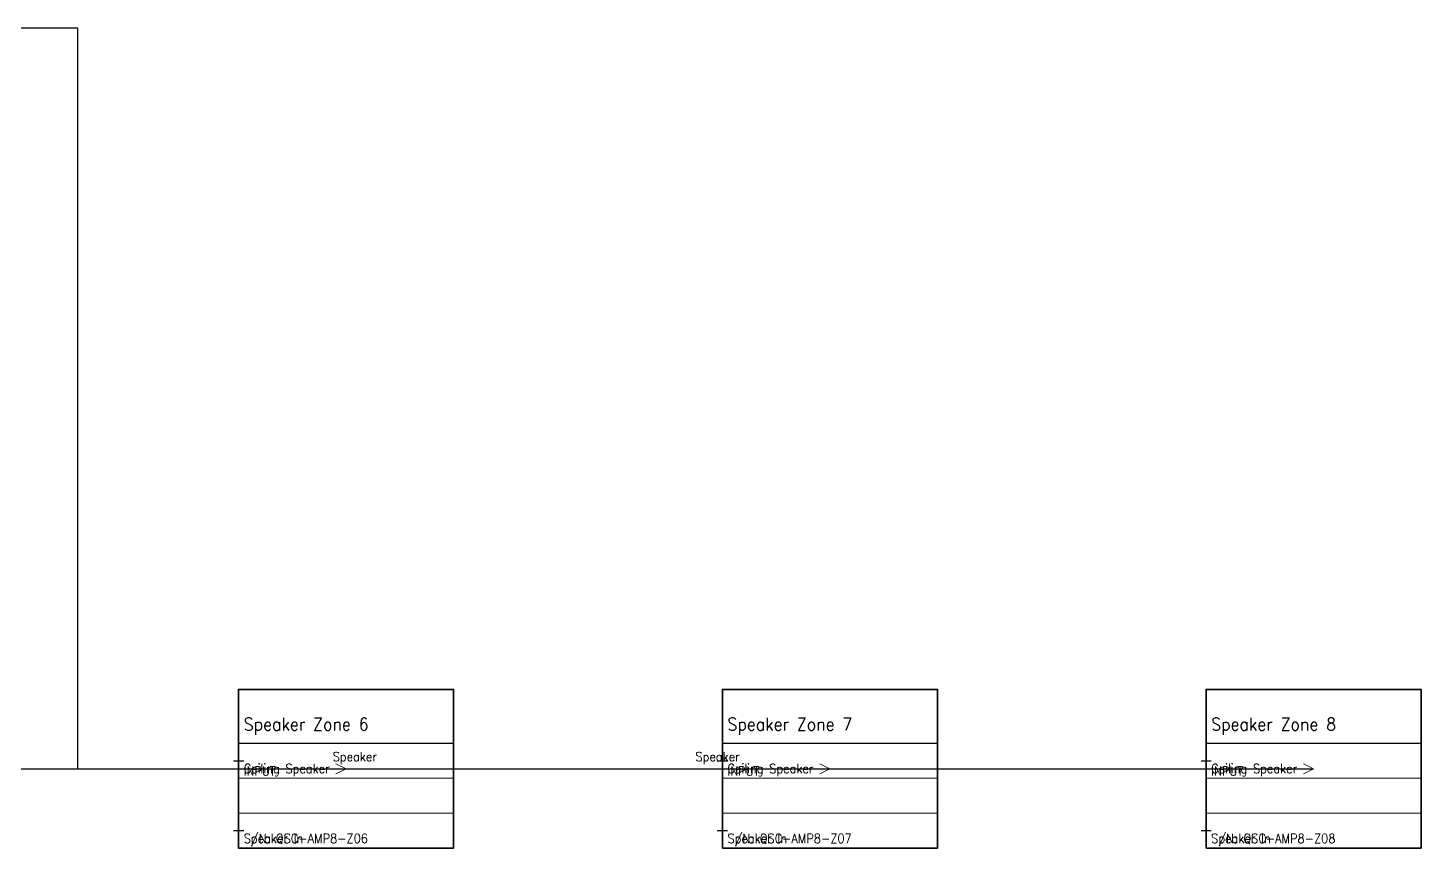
# Model space of a CAD drawing. Header units: metres. Extents: x -56 to 759, y 10 to 642.
# Drawn here: x 484.8 to 759.1, y 40 to 201.4 of the extents above; entities that cross this region are included whole.
import ezdxf

# ---------------------------------------------------------------- set-up
doc = ezdxf.new("R2010")
doc.units = ezdxf.units.M
for name, color, linetype in [('DEVICE_TEXT', 7, 'CONTINUOUS'), ('DEVICES', 7, 'CONTINUOUS'), ('NOTES', 8, 'CONTINUOUS'), ('SPEAKER_LEVEL', 1, 'CONTINUOUS')]:
    doc.layers.add(name, color=color, linetype=linetype)
doc.styles.get("Standard").update_dxf_attribs({"font": 'STANDARD'})

msp = doc.modelspace()

# ---------------------------------------------------------------- linework, layer by layer
at = {"layer": 'DEVICES', "lineweight": 5}
for p, q in [((526.28, 60.64), (568.62, 60.64)), ((621.54, 60.64), (663.87, 60.64)), ((716.79, 60.64), (759.13, 60.64)), ((526.28, 46.88), (568.62, 46.88)), ((621.54, 46.88), (663.87, 46.88)), ((716.79, 46.88), (759.13, 46.88))]:
    msp.add_line(p, q, dxfattribs=at)
at = {"layer": 'DEVICES', "lineweight": 13}
for p, q in [((526.28, 53.76), (568.62, 53.76)), ((621.54, 53.76), (663.87, 53.76)), ((716.79, 53.76), (759.13, 53.76))]:
    msp.add_line(p, q, dxfattribs=at)
at = {"layer": 'DEVICES', "lineweight": 35}
for points in [[(526.28, 40), (568.62, 40), (568.62, 71.22), (526.28, 71.22), (526.28, 40)], [(621.54, 40), (663.87, 40), (663.87, 71.22), (621.54, 71.22), (621.54, 40)], [(716.79, 40), (759.13, 40), (759.13, 71.22), (716.79, 71.22), (716.79, 40)]]:
    msp.add_lwpolyline(points, dxfattribs=at)
at = {"layer": 'DEVICES'}
for points in [[(526.28, 60.64), (568.62, 60.64)], [(621.54, 60.64), (663.87, 60.64)], [(716.79, 60.64), (759.13, 60.64)]]:
    msp.add_lwpolyline(points, dxfattribs=at)
at = {"layer": 'SPEAKER_LEVEL'}
for p, q in [((526.28, 56.2), (526.28, 58.2)), ((621.54, 56.2), (621.54, 58.2)), ((716.79, 56.2), (716.79, 58.2)), ((525.28, 57.2), (527.28, 57.2)), ((620.54, 57.2), (622.54, 57.2)), ((715.79, 57.2), (717.79, 57.2)), ((526.28, 42.44), (526.28, 44.44)), ((621.54, 42.44), (621.54, 44.44)), ((716.79, 42.44), (716.79, 44.44)), ((525.28, 43.44), (527.28, 43.44)), ((620.54, 43.44), (622.54, 43.44)), ((715.79, 43.44), (717.79, 43.44))]:
    msp.add_line(p, q, dxfattribs=at)
at = {"layer": 'SPEAKER_LEVEL', "lineweight": 25}
for points in [[(251.1, 201.41), (399.27, 201.41), (399.27, 55.61), (547.45, 55.61)], [(251.1, 201.41), (446.9, 201.41), (446.9, 55.61), (642.7, 55.61)], [(251.1, 201.41), (494.53, 201.41), (494.53, 55.61), (737.96, 55.61)]]:
    msp.add_lwpolyline(points, dxfattribs=at)
at = {"layer": 'SPEAKER_LEVEL', "lineweight": 18}
for points in [[(545.45, 56.61), (547.45, 55.61), (545.45, 54.61)], [(640.7, 56.61), (642.7, 55.61), (640.7, 54.61)], [(735.96, 56.61), (737.96, 55.61), (735.96, 54.61)]]:
    msp.add_lwpolyline(points, dxfattribs=at)

# ---------------------------------------------------------------- texts
at = {"layer": 'DEVICE_TEXT'}
for s, height, p in [('Speaker Zone 6', 2.5, (527.28, 63.14)), ('Speaker Zone 7', 2.5, (622.54, 63.14)), ('Speaker Zone 8', 2.5, (717.79, 63.14)), ('INPUT', 1.8, (527.28, 54.26)), ('INPUT', 1.8, (622.54, 54.26)), ('INPUT', 1.8, (717.79, 54.26))]:
    msp.add_text(s, height=height, dxfattribs=at).set_placement(p)
at = {"layer": 'NOTES'}
for s, p in [('S/N: QSC-AMP8-Z06', (527.28, 41)), ('S/N: QSC-AMP8-Z07', (622.54, 41)), ('S/N: QSC-AMP8-Z08', (717.79, 41))]:
    msp.add_text(s, height=1.8, dxfattribs=at).set_placement(p)
at = {"layer": 'SPEAKER_LEVEL'}
for s, p in [('Speaker', (544.8, 57.11)), ('Speaker', (616.24, 57.11)), ('Ceiling Speaker', (527.28, 54.76)), ('Ceiling Speaker', (622.54, 54.76)), ('Ceiling Speaker', (717.79, 54.76)), ('Speaker In', (527.28, 41)), ('Speaker In', (622.54, 41)), ('Speaker In', (717.79, 41))]:
    msp.add_text(s, height=1.8, dxfattribs=at).set_placement(p)

doc.saveas('drawing.dxf')
